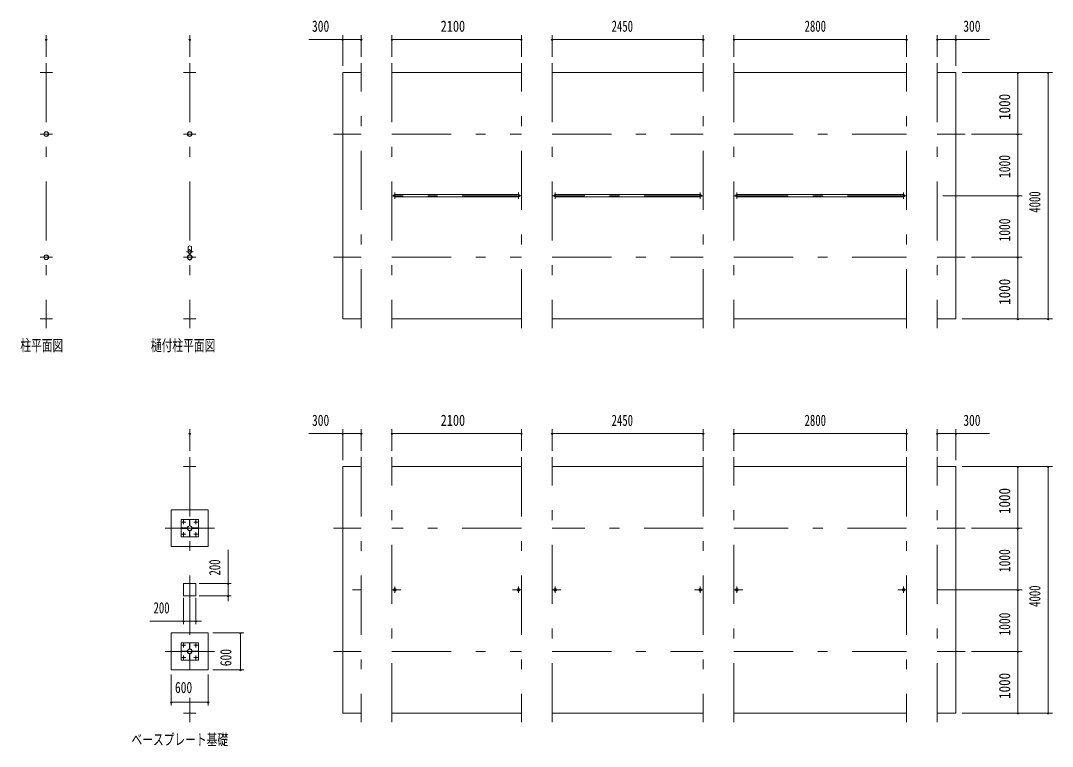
# Model space of a CAD drawing. Units: millimetres, scale not verified. Extents: x -32624 to 32629, y -14700 to 14700.
# Drawn here: x -27964 to -11221, y -11327 to 448 of the extents above; entities that cross this region are included whole.
import ezdxf
from ezdxf.enums import TextEntityAlignment as Align

# ---------------------------------------------------------------- set-up
doc = ezdxf.new("R2010")
doc.units = ezdxf.units.MM
doc.header["$LTSCALE"] = 80
doc.linetypes.add('USER3', pattern=[24, 12, -5, 2, -5])
for name, color, linetype, lineweight in [('0-2_1-0BOLD', 7, 'Continuous', 18), ('0-3_1-2CENTER', 3, 'USER3', 18), ('0-5_1-5DIM', 3, 'Continuous', 18)]:
    doc.layers.add(name, color=color, linetype=linetype, lineweight=lineweight)
doc.styles.add('ＭＳ ゴシック', font='')
doc.styles.get('ＭＳ ゴシック').set_extended_font_data('MS Gothic')

msp = doc.modelspace()

# ---------------------------------------------------------------- linework, layer by layer
at = {"layer": '0-2_1-0BOLD'}
for p, q in [((-27649.14, -392.01), (-27449.14, -392.01)), ((-25319.41, -392.01), (-25119.41, -392.01)), ((-19837.95, -392.01), (-21937.96, -392.01)), ((-16887.95, -392.01), (-19337.95, -392.01)), ((-13587.95, -392.01), (-16387.95, -392.01)), ((-21891.61, -2370.66), (-19884.31, -2370.66)), ((-19884.31, -2413.36), (-21891.61, -2413.36)), ((-16934.3, -2370.66), (-19291.6, -2370.66)), ((-19291.6, -2413.36), (-16934.3, -2413.36)), ((-16341.6, -2370.66), (-13634.31, -2370.66)), ((-13634.31, -2413.36), (-16341.6, -2413.36)), ((-25246.91, -3292.49), (-25246.91, -3216.97)), ((-25224.01, -3330.75), (-25224.01, -3352.53)), ((-25222.4, -3353.98), (-25222.4, -3329.34)), ((-25216.41, -3329.34), (-25216.41, -3353.98)), ((-25214.8, -3352.53), (-25214.8, -3330.75)), ((-25191.91, -3216.97), (-25191.91, -3292.49)), ((-27449.14, -4392.01), (-27649.14, -4392.01)), ((-25119.41, -4392.01), (-25319.41, -4392.01)), ((-21937.96, -4392.01), (-19837.95, -4392.01)), ((-19337.95, -4392.01), (-16887.95, -4392.01)), ((-16387.95, -4392.01), (-13587.95, -4392.01)), ((-13087.95, -4392.01), (-12787.96, -4392.01)), ((-25319.41, -6787.01), (-25119.41, -6787.01)), ((-21937.96, -6787.01), (-19837.95, -6787.01)), ((-19337.95, -6787.01), (-16887.95, -6787.01)), ((-16387.95, -6787.01), (-13587.95, -6787.01)), ((-13087.95, -6787.01), (-12787.96, -6787.01)), ((-25277.55, -7784.01), (-25277.55, -7790.01)), ((-25216.4, -7728.86), (-25222.4, -7728.86)), ((-25222.4, -7845.16), (-25216.4, -7845.16)), ((-25161.25, -7790.01), (-25161.25, -7784.01)), ((-25277.55, -9790.01), (-25277.55, -9784.01)), ((-25222.4, -9728.86), (-25216.4, -9728.86)), ((-25216.4, -9845.16), (-25222.4, -9845.16)), ((-25161.25, -9784.01), (-25161.25, -9790.01)), ((-25119.41, -10787.01), (-25319.41, -10787.01)), ((-19837.95, -10787.01), (-21937.96, -10787.01)), ((-16887.95, -10787.01), (-19337.95, -10787.01)), ((-13587.95, -10787.01), (-16387.95, -10787.01))]:
    msp.add_line(p, q, dxfattribs=at)
for points in [[(-22437.96, -392.01), (-22737.95, -392.01), (-22737.95, -4392.01), (-22437.96, -4392.01)], [(-12787.96, -4392.01), (-12787.96, -392.01), (-13087.95, -392.01)], [(-22437.96, -10787.01), (-22737.95, -10787.01), (-22737.95, -6787.01), (-22437.96, -6787.01)], [(-12787.96, -6787.01), (-12787.96, -10787.01), (-13087.95, -10787.01)]]:
    msp.add_lwpolyline(points, dxfattribs=at)
for points in [[(-24919.4, -8087.01), (-24919.4, -7487.01), (-25519.4, -7487.01), (-25519.4, -8087.01)], [(-25079.4, -7927.01), (-25359.4, -7927.01), (-25359.4, -7647.01), (-25079.4, -7647.01)], [(-25216.4, -7748.87), (-25222.4, -7748.87), (-25222.4, -7648.86), (-25216.4, -7648.86)], [(-25257.55, -7784.01), (-25357.55, -7784.01), (-25357.55, -7790.01), (-25257.55, -7790.01)], [(-25222.4, -7825.16), (-25222.4, -7925.16), (-25216.4, -7925.16), (-25216.4, -7825.16)], [(-25081.25, -7790.01), (-25081.25, -7784.01), (-25181.25, -7784.01), (-25181.25, -7790.01)], [(-25119.4, -8887.02), (-25319.4, -8887.02), (-25319.4, -8687.02), (-25119.4, -8687.02)], [(-25519.4, -9487.02), (-24919.4, -9487.02), (-24919.4, -10087.01), (-25519.4, -10087.01)], [(-25359.4, -9927.02), (-25359.4, -9647.01), (-25079.4, -9647.01), (-25079.4, -9927.02)], [(-25222.4, -9748.86), (-25216.4, -9748.86), (-25216.4, -9648.86), (-25222.4, -9648.86)], [(-25357.55, -9790.01), (-25357.55, -9784.01), (-25257.55, -9784.01), (-25257.55, -9790.01)], [(-25216.4, -9825.16), (-25216.4, -9925.16), (-25222.4, -9925.16), (-25222.4, -9825.16)], [(-25181.25, -9784.01), (-25181.25, -9790.01), (-25081.25, -9790.01), (-25081.25, -9784.01)]]:
    msp.add_lwpolyline(points, close=True, dxfattribs=at)
for centre, radius in [((-27549.14, -1392.01), 38.15), ((-27549.14, -1392.01), 35.35), ((-25219.41, -1392.01), 38.15), ((-25219.41, -1392.01), 35.35), ((-25219.41, -3302.01), 27.5), ((-25219.41, -3270.66), 2.25), ((-27549.14, -3392.01), 38.15), ((-27549.14, -3392.01), 35.35), ((-25219.41, -3392.01), 38.15), ((-25219.41, -3392.01), 35.35), ((-25219.41, -3434.01), 2.25), ((-25319.4, -7687.01), 8), ((-25119.41, -7687.01), 8), ((-25219.4, -7787.01), 38.15), ((-25219.4, -7787.01), 35.35), ((-25319.4, -7887.01), 8), ((-25119.41, -7887.01), 8), ((-21891.61, -8787.02), 21.35), ((-21891.61, -8787.02), 19.05), ((-19884.3, -8787.02), 21.35), ((-19884.3, -8787.02), 19.05), ((-19291.6, -8787.02), 21.35), ((-19291.6, -8787.02), 19.05), ((-16934.3, -8787.02), 21.35), ((-16934.3, -8787.02), 19.05), ((-16341.6, -8787.02), 21.35), ((-16341.6, -8787.02), 19.05), ((-13634.3, -8787.02), 21.35), ((-13634.3, -8787.02), 19.05), ((-25319.4, -9687.02), 8), ((-25119.41, -9687.01), 8), ((-25219.4, -9787.01), 38.15), ((-25219.4, -9787.01), 35.35), ((-25319.4, -9887.01), 8), ((-25119.41, -9887.01), 8)]:
    msp.add_circle(centre, radius, dxfattribs=at)
for centre, radius, start, end in [((-21891.61, -2392.01), 21.35, 90, 270), ((-19884.31, -2392.01), 21.35, 270, 90), ((-19291.6, -2392.01), 21.35, 90, 270), ((-16934.3, -2392.01), 21.35, 270, 90), ((-16341.6, -2392.01), 21.35, 90, 270), ((-13634.31, -2392.01), 21.35, 270, 90), ((-25219.41, -3302.01), 29.1, 95.93016, 260.90512), ((-25219.41, -3252.47), 44.9, 52.23546, 127.76454), ((-25219.41, -3319.41), 44.9, 109.58864, 127.76454), ((-25219.41, -3270.66), 3.85, 321.34222, 270), ((-25219.41, -3302.01), 29.1, 279.09488, 90), ((-25219.41, -3319.41), 44.9, 52.23546, 70.41136), ((-25219.41, -3392.01), 39.75, 96.64514, 265.61671), ((-25219.41, -3434.01), 3.85, 90, 37.90752), ((-25219.41, -3392.01), 39.75, 270, 83.35486)]:
    msp.add_arc(centre, radius, start, end, dxfattribs=at)
at = {"layer": '0-3_1-2CENTER'}
for p, q in [((-27549.14, -242.01), (-27549.14, -4542.01)), ((-25219.41, -242.01), (-25219.41, -4542.01)), ((-22437.96, -4542.01), (-22437.96, -242.01)), ((-21937.96, -242.01), (-21937.96, -4542.01)), ((-19837.95, -4542.01), (-19837.95, -242.01)), ((-19337.95, -242.01), (-19337.95, -4542.01)), ((-16887.95, -4542.01), (-16887.95, -242.01)), ((-16387.95, -242.01), (-16387.95, -4542.01)), ((-13587.95, -4542.01), (-13587.95, -242.01)), ((-13087.95, -242.01), (-13087.95, -4542.01)), ((-27449.14, -1392.01), (-27649.14, -1392.01)), ((-25319.41, -1392.01), (-25119.41, -1392.01)), ((-22887.95, -1392.01), (-22437.96, -1392.01)), ((-21937.96, -1392.01), (-19837.95, -1392.01)), ((-19337.95, -1392.01), (-16887.95, -1392.01)), ((-16387.95, -1392.01), (-13587.95, -1392.01)), ((-13087.95, -1392.01), (-12637.95, -1392.01)), ((-21891.61, -2340.66), (-21891.61, -2443.36)), ((-19884.31, -2443.36), (-19884.31, -2340.66)), ((-19291.6, -2340.66), (-19291.6, -2443.36)), ((-16934.3, -2443.36), (-16934.3, -2340.66)), ((-16341.6, -2340.66), (-16341.6, -2443.36)), ((-13634.31, -2443.36), (-13634.31, -2340.66)), ((-19837.95, -2392.01), (-21937.96, -2392.01)), ((-16887.95, -2392.01), (-19337.95, -2392.01)), ((-13587.96, -2392.01), (-16387.95, -2392.01)), ((-25164.41, -3302.01), (-25274.41, -3302.01)), ((-25230.17, -3341.68), (-25208.65, -3341.68)), ((-27649.14, -3392.01), (-27449.14, -3392.01)), ((-25319.41, -3392.01), (-25119.41, -3392.01)), ((-22887.95, -3392.01), (-22437.96, -3392.01)), ((-21937.96, -3392.01), (-19837.95, -3392.01)), ((-19337.95, -3392.01), (-16887.95, -3392.01)), ((-16387.95, -3392.01), (-13587.95, -3392.01)), ((-13087.95, -3392.01), (-12637.95, -3392.01)), ((-25219.4, -6637.01), (-25219.4, -10269.14)), ((-22437.96, -6637.01), (-22437.96, -10937.01)), ((-21937.96, -10937.01), (-21937.96, -6637.01)), ((-19837.95, -6637.01), (-19837.95, -10937.01)), ((-19337.95, -10937.01), (-19337.95, -6637.01)), ((-16887.95, -6637.01), (-16887.95, -10937.01)), ((-16387.95, -10937.01), (-16387.95, -6637.01)), ((-13587.95, -6637.01), (-13587.95, -10937.01)), ((-13087.95, -10937.01), (-13087.95, -6637.01)), ((-25285.26, -7687.01), (-25353.55, -7687.01)), ((-25319.4, -7721.16), (-25319.4, -7652.87)), ((-25153.55, -7687.01), (-25085.26, -7687.01)), ((-25119.41, -7652.87), (-25119.41, -7721.16)), ((-24819.4, -7787.01), (-25619.4, -7787.01)), ((-25319.4, -7852.87), (-25319.4, -7921.16)), ((-25119.41, -7921.16), (-25119.41, -7852.87)), ((-22437.96, -7787.02), (-22887.95, -7787.02)), ((-19837.95, -7787.02), (-21937.96, -7787.02)), ((-16887.95, -7787.02), (-19337.95, -7787.02)), ((-13587.95, -7787.02), (-16387.95, -7787.02)), ((-12637.95, -7787.02), (-13087.95, -7787.02)), ((-25285.26, -7887.01), (-25353.55, -7887.01)), ((-25085.26, -7887.01), (-25153.55, -7887.01)), ((-22579.38, -8787.02), (-22437.96, -8787.02)), ((-21937.96, -8787.02), (-21796.54, -8787.02)), ((-21891.61, -8735.67), (-21891.61, -8838.37)), ((-19837.95, -8787.02), (-19979.38, -8787.02)), ((-19884.3, -8838.37), (-19884.3, -8735.67)), ((-19196.53, -8787.02), (-19337.95, -8787.02)), ((-19291.6, -8735.67), (-19291.6, -8838.37)), ((-16887.95, -8787.02), (-17029.38, -8787.02)), ((-16934.3, -8838.37), (-16934.3, -8735.67)), ((-16246.53, -8787.02), (-16387.95, -8787.02)), ((-16341.6, -8735.67), (-16341.6, -8838.37)), ((-13587.95, -8787.02), (-13729.38, -8787.02)), ((-13634.3, -8735.67), (-13634.3, -8838.37)), ((-12946.53, -8787.02), (-13087.95, -8787.02)), ((-25285.26, -9687.02), (-25353.55, -9687.02)), ((-25319.4, -9721.16), (-25319.4, -9652.87)), ((-25085.26, -9687.01), (-25153.55, -9687.01)), ((-25119.41, -9652.87), (-25119.41, -9721.16)), ((-25619.4, -9787.01), (-24819.4, -9787.01)), ((-25319.4, -9921.16), (-25319.4, -9852.87)), ((-25119.41, -9852.87), (-25119.41, -9921.16)), ((-22437.96, -9787.01), (-22887.95, -9787.01)), ((-21937.96, -9787.01), (-19837.95, -9787.01)), ((-19337.95, -9787.01), (-16887.95, -9787.01)), ((-16387.95, -9787.01), (-13587.95, -9787.01)), ((-13087.95, -9787.01), (-12637.95, -9787.01)), ((-25353.55, -9887.01), (-25285.26, -9887.01)), ((-25153.55, -9887.01), (-25085.26, -9887.01)), ((-25219.4, -10542.02), (-25219.4, -10937.01))]:
    msp.add_line(p, q, dxfattribs=at)
at = {"layer": '0-5_1-5DIM'}
for p, q in [((-27549.14, 212.99), (-27549.14, -137.01)), ((-25219.41, -137.01), (-25219.41, 212.99)), ((-22737.96, 212.99), (-22737.96, -287.01)), ((-22437.96, -137.01), (-22437.96, 212.99)), ((-21937.96, 212.99), (-21937.96, -137.01)), ((-19837.95, -137.01), (-19837.95, 212.99)), ((-19337.95, 212.99), (-19337.95, -137.01)), ((-16887.95, -137.01), (-16887.95, 212.99)), ((-16387.95, 212.99), (-16387.95, -137.01)), ((-13587.95, -137.01), (-13587.95, 212.99)), ((-13087.95, 212.99), (-13087.95, -137.01)), ((-12787.96, -287.01), (-12787.96, 212.99)), ((-27535.14, 142.99), (-27563.14, 142.99)), ((-25205.41, 142.99), (-25233.41, 142.99)), ((-22437.96, 142.99), (-23287.46, 142.99)), ((-22723.96, 142.99), (-22751.96, 142.99)), ((-22423.96, 142.99), (-22451.96, 142.99)), ((-21923.96, 142.99), (-21951.96, 142.99)), ((-19837.95, 142.99), (-21937.96, 142.99)), ((-19823.95, 142.99), (-19851.95, 142.99)), ((-19323.95, 142.99), (-19351.95, 142.99)), ((-16887.95, 142.99), (-19337.95, 142.99)), ((-16873.96, 142.99), (-16901.96, 142.99)), ((-16373.95, 142.99), (-16401.95, 142.99)), ((-13587.95, 142.99), (-16387.95, 142.99)), ((-13573.95, 142.99), (-13601.95, 142.99)), ((-13073.95, 142.99), (-13101.95, 142.99)), ((-13087.95, 142.99), (-12238.46, 142.99)), ((-12773.96, 142.99), (-12801.96, 142.99)), ((-11220.96, -392.01), (-12682.96, -392.01)), ((-11766.96, -392.01), (-11794.96, -392.01)), ((-11780.96, -392.01), (-11780.96, -4392.01)), ((-11276.96, -392.01), (-11304.96, -392.01)), ((-11290.96, -4392.01), (-11290.96, -392.01)), ((-12532.96, -1392.01), (-11710.96, -1392.01)), ((-11766.96, -1392.01), (-11794.96, -1392.01)), ((-11710.96, -2392.01), (-12999.56, -2392.01)), ((-11766.96, -2392.01), (-11794.96, -2392.01)), ((-12532.96, -3392.01), (-11710.96, -3392.01)), ((-11766.96, -3392.01), (-11794.96, -3392.01)), ((-12682.96, -4392.01), (-11220.96, -4392.01)), ((-11766.96, -4392.01), (-11794.96, -4392.01)), ((-11276.96, -4392.01), (-11304.96, -4392.01)), ((-25219.4, -6182.01), (-25219.4, -6532.01)), ((-22737.96, -6682.02), (-22737.96, -6182.01)), ((-22437.96, -6182.01), (-22437.96, -6532.01)), ((-21937.96, -6532.01), (-21937.96, -6182.01)), ((-19837.95, -6182.01), (-19837.95, -6532.01)), ((-19337.95, -6532.01), (-19337.95, -6182.01)), ((-16887.95, -6182.01), (-16887.95, -6532.01)), ((-16387.95, -6532.01), (-16387.95, -6182.01)), ((-13587.95, -6182.01), (-13587.95, -6532.01)), ((-13087.95, -6532.01), (-13087.95, -6182.01)), ((-12787.96, -6182.01), (-12787.96, -6682.02)), ((-25205.4, -6252.01), (-25233.4, -6252.01)), ((-23287.46, -6252.01), (-22437.96, -6252.01)), ((-22723.96, -6252.01), (-22751.96, -6252.01)), ((-22423.96, -6252.01), (-22451.96, -6252.01)), ((-21923.96, -6252.01), (-21951.96, -6252.01)), ((-21937.96, -6252.01), (-19837.95, -6252.01)), ((-19823.95, -6252.01), (-19851.95, -6252.01)), ((-19323.95, -6252.01), (-19351.95, -6252.01)), ((-19337.95, -6252.01), (-16887.95, -6252.01)), ((-16873.96, -6252.01), (-16901.96, -6252.01)), ((-16373.95, -6252.01), (-16401.95, -6252.01)), ((-16387.95, -6252.01), (-13587.95, -6252.01)), ((-13573.95, -6252.01), (-13601.95, -6252.01)), ((-13073.95, -6252.01), (-13101.95, -6252.01)), ((-13087.95, -6252.01), (-12238.46, -6252.01)), ((-12773.96, -6252.01), (-12801.96, -6252.01)), ((-12682.96, -6787.01), (-11220.96, -6787.01)), ((-11766.96, -6787.01), (-11794.96, -6787.01)), ((-11780.96, -10787.02), (-11780.96, -6787.01)), ((-11276.96, -6787.01), (-11304.96, -6787.01)), ((-11290.96, -6787.01), (-11290.96, -10787.02)), ((-11710.96, -7787.02), (-12532.96, -7787.02)), ((-11766.96, -7787.02), (-11794.96, -7787.02)), ((-24598.83, -8973.18), (-24598.83, -8137.51)), ((-25069.27, -8687.02), (-24548.83, -8687.02)), ((-24584.83, -8687.02), (-24612.83, -8687.02)), ((-11710.96, -8787.02), (-12999.56, -8787.02)), ((-11766.96, -8787.02), (-11794.96, -8787.02)), ((-25319.4, -9344.08), (-25319.4, -8915.89)), ((-25119.4, -8915.89), (-25119.4, -9344.08)), ((-24548.83, -8887.02), (-25069.27, -8887.02)), ((-24584.83, -8887.01), (-24612.83, -8887.01)), ((-25027.6, -9294.08), (-25868.9, -9294.08)), ((-25305.4, -9294.08), (-25333.4, -9294.08)), ((-25105.4, -9294.08), (-25133.4, -9294.08)), ((-24844.4, -9487.02), (-24344.4, -9487.02)), ((-24380.41, -9487.02), (-24408.41, -9487.02)), ((-24394.41, -9487.02), (-24394.41, -10087.01)), ((-12532.96, -9787.01), (-11710.96, -9787.01)), ((-11766.96, -9787.01), (-11794.96, -9787.01)), ((-25519.4, -10662.02), (-25519.4, -10162.02)), ((-24919.4, -10162.02), (-24919.4, -10662.02)), ((-24344.4, -10087.01), (-24844.4, -10087.01)), ((-24380.41, -10087.01), (-24408.41, -10087.01)), ((-25505.4, -10612.02), (-25533.4, -10612.02)), ((-24919.4, -10612.02), (-25519.4, -10612.02)), ((-24905.4, -10612.02), (-24933.4, -10612.02)), ((-11220.96, -10787.02), (-12682.96, -10787.02)), ((-11766.96, -10787.02), (-11794.96, -10787.02)), ((-11276.96, -10787.02), (-11304.96, -10787.02))]:
    msp.add_line(p, q, dxfattribs=at)
for centre in [(-27549.14, 142.99), (-25219.41, 142.99), (-22737.96, 142.99), (-22437.96, 142.99), (-21937.96, 142.99), (-19837.95, 142.99), (-19337.95, 142.99), (-16887.96, 142.99), (-16387.95, 142.99), (-13587.95, 142.99), (-13087.95, 142.99), (-12787.96, 142.99), (-11780.96, -392.01), (-11290.96, -392.01), (-11780.96, -1392.01), (-11780.96, -2392.01), (-11780.96, -3392.01), (-11780.96, -4392.01), (-11290.96, -4392.01), (-25219.4, -6252.01), (-22737.96, -6252.01), (-22437.96, -6252.01), (-21937.96, -6252.01), (-19837.95, -6252.01), (-19337.95, -6252.01), (-16887.96, -6252.01), (-16387.95, -6252.01), (-13587.95, -6252.01), (-13087.95, -6252.01), (-12787.96, -6252.01), (-11780.96, -6787.01), (-11290.96, -6787.01), (-11780.96, -7787.02), (-24598.83, -8687.02), (-11780.96, -8787.02), (-24598.83, -8887.01), (-25319.4, -9294.08), (-25119.4, -9294.08), (-24394.41, -9487.02), (-11780.96, -9787.01), (-24394.41, -10087.01), (-25519.4, -10612.02), (-24919.4, -10612.02), (-11780.96, -10787.02), (-11290.96, -10787.02)]:
    msp.add_arc(centre, 14, 180, 0, dxfattribs=at)

# ---------------------------------------------------------------- texts
at = {"layer": '0-5_1-5DIM', "color": 7, "style": 'ＭＳ ゴシック'}
for s, width, p in [('300', 0.75, (-23235.45, 212.99)), ('2100', 0.8, (-21147.5, 212.99)), ('2450', 0.7, (-18373.37, 212.99)), ('2800', 0.7, (-15241.73, 212.99)), ('300', 0.75, (-12665.95, 212.99)), ('柱平面図', 0.7, (-27969.14, -4967.14)), ('樋付柱平面図', 0.7, (-25849.41, -4967.14)), ('300', 0.75, (-23235.45, -6182.01)), ('2100', 0.8, (-21147.5, -6182.01)), ('2450', 0.7, (-18373.37, -6182.01)), ('2800', 0.7, (-15241.73, -6182.01)), ('300', 0.75, (-12665.95, -6182.01)), ('200', 0.7, (-25807.32, -9224.08)), ('600', 0.75, (-25459.15, -10517.14)), ('ベースプレート基礎', 0.7, (-26164.4, -11362.14))]:
    msp.add_text(s, height=182.3, dxfattribs=dict(at, width=width)).set_placement(p, align=Align.BOTTOM_LEFT)
for s, width, p in [('1000', 0.85, (-11850.96, -1161.93)), ('1000', 0.75, (-11850.96, -2104.59)), ('4000', 0.7, (-11360.96, -2668.8)), ('1000', 0.75, (-11850.96, -3134.59)), ('1000', 0.85, (-11850.96, -4161.94)), ('1000', 0.85, (-11850.96, -7556.94)), ('1000', 0.75, (-11850.96, -8499.59)), ('200', 0.7, (-24668.83, -8555.43)), ('4000', 0.7, (-11360.96, -9063.81)), ('1000', 0.75, (-11850.96, -9529.59)), ('600', 0.75, (-24489.28, -10026.76)), ('1000', 0.85, (-11850.96, -10556.94))]:
    msp.add_text(s, height=182.3, rotation=90, dxfattribs=dict(at, width=width)).set_placement(p, align=Align.BOTTOM_LEFT)

doc.saveas('drawing.dxf')
